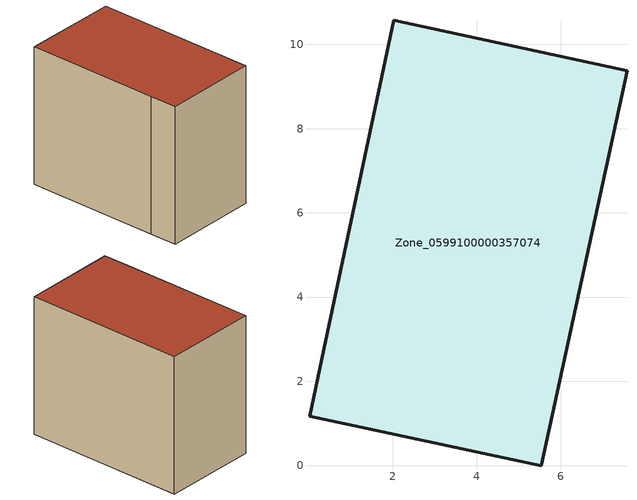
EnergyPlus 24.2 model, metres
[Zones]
Zone_0599100000357074
 floor ground (C_G): 0.36,2.75 2.03,10.57 7.57,9.38 5.53,0 0.03,1.17 z0
 wall outside (C_F): 5.53,0 7.57,9.38 2.03,10.57 0.36,2.75 0.03,1.17 5.53,0 z0:8.16
 roof outside (C_R): 2.03,10.57 0.36,2.75 0.03,1.17 5.53,0 7.57,9.38 z8.16
[BUILDING]
Pand.0599100000357074: North Axis=0; Terrain=City; Loads Convergence Tolerance Value=0.04; Temperature Convergence Tolerance Value=0.4; Solar Distribution=FullExterior; Maximum Number of Warmup Days=25; Minimum Number of Warmup Days=1
[Site:Location]
Rotterdam.The.Hague.AP_ZH_NLD Design_Conditions: Latitude=51.96; Longitude=4.45; Time Zone=1; Elevation=-4.5
[SITE:GROUNDTEMPERATURE:BUILDINGSURFACE]
18, 18, 18, 18, 18, 18, 18, 18, 18, 18, 18, 18
[MATERIAL] Thermal Absorptance=0.9; Solar Absorptance=0.7; Visible Absorptance=0.7
Name | Roughness | Thickness | Conductivity | Density | Specific Heat
G.TC.1992-2005 | MediumSmooth | 0.15 | 0.06 | 540 | 1210
F.TC.1992-2005 | Rough | 0.3 | 0.12 | 1920 | 840
R.TC.1992-2005 | MediumRough | 0.2 | 0.08 | 1500 | 1000
[CONSTRUCTION]
C_G: G.TC.1992-2005
C_F: F.TC.1992-2005
C_R: R.TC.1992-2005
[ZONE]
Zone_0599100000357074: Type=1; Multiplier=1; Ceiling Height=Autocalculate; Volume=Autocalculate; Floor Area=autocalculate; Part of Total Floor Area=Yes
[ZONEINFILTRATION:DESIGNFLOWRATE]
Infil_Zone_0599100000357074: Zone or ZoneList or Space or SpaceList=Zone_0599100000357074; Schedule=AlwaysOn; Design Flow Rate Calculation Method=Flow/Area; Flow Rate per Floor Area=0.0015; Constant Term Coefficient=1; Temperature Term Coefficient=0; Velocity Term Coefficient=0; Velocity Squared Term Coefficient=0
[HVACTEMPLATE:ZONE:IDEALLOADSAIRSYSTEM]
Zone_0599100000357074: Maximum Heating Supply Air Temperature=50; Minimum Cooling Supply Air Temperature=13; Maximum Heating Supply Air Humidity Ratio=0.0156; Minimum Cooling Supply Air Humidity Ratio=0.0077; Heating Limit=NoLimit; Cooling Limit=NoLimit; Dehumidification Control Type=ConstantSensibleHeatRatio; Cooling Sensible Heat Ratio=0.7; Dehumidification Setpoint=60; Humidification Control Type=None; Humidification Setpoint=30; Outdoor Air Method=None; Outdoor Air Flow Rate per Person=0.00944; Outdoor Air Flow Rate per Zone Floor Area=0; Outdoor Air Flow Rate per Zone=0; Demand Controlled Ventilation Type=None; Outdoor Air Economizer Type=NoEconomizer; Heat Recovery Type=None; Sensible Heat Recovery Effectiveness=0.7; Latent Heat Recovery Effectiveness=0.65
[ZONECONTROL:THERMOSTAT]
ThermostatControl_Zone_0599100000357074: Zone or ZoneList=Zone_0599100000357074; Control Type Schedule=DualSetpointControlType; Control 1=Thermostat_Zone_0599100000357074; Temperature Difference Between Cutout And Setpoint=0
[THERMOSTATSETPOINT:DUALSETPOINT]
Thermostat_Zone_0599100000357074: Heating Setpoint Temperature Schedule=HeatingSetpoint_Zone_0599100000357074; Cooling Setpoint Temperature Schedule=CoolingSetpoint_Zone_0599100000357074
[SCHEDULE:COMPACT]
HeatingSetpoint_Zone_0599100000357074: Through: 12/31, For: AllDays, Until: 24:00, 21
CoolingSetpoint_Zone_0599100000357074: Through: 12/31, For: AllDays, Until: 24:00, 24
DualSetpointControlType: Through: 12/31, For: AllDays, Until: 24:00, 4
AlwaysOn: Through: 12/31, For: AllDays, Until: 24:00, 1
